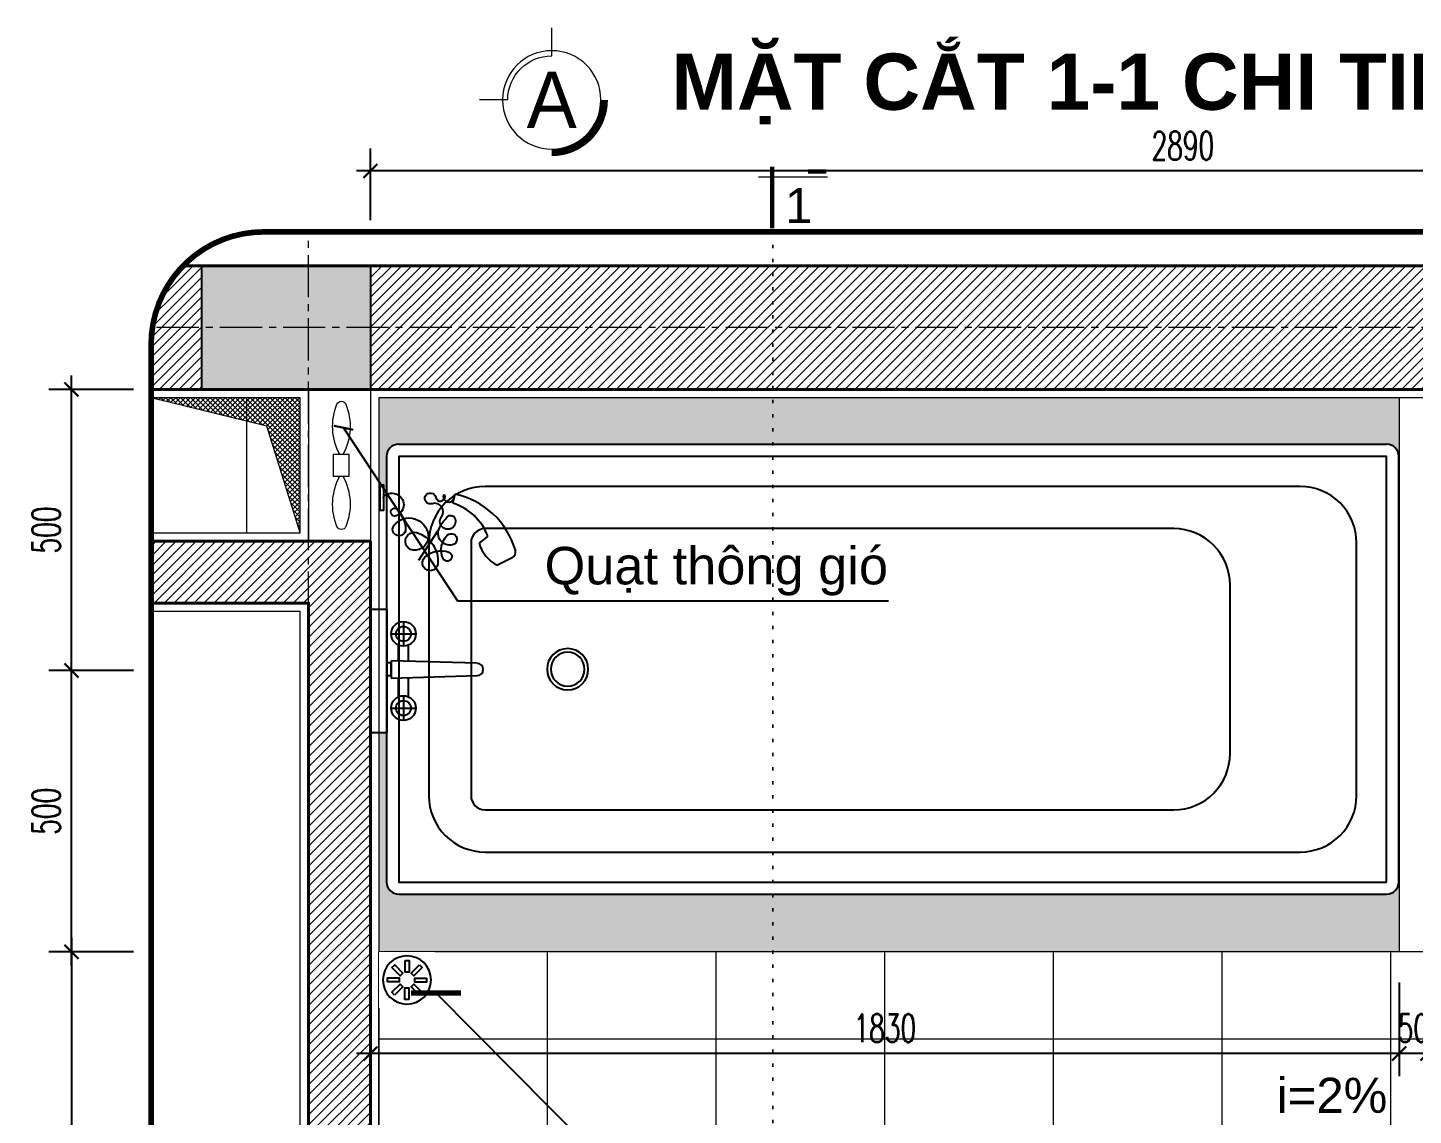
# Model space of a CAD drawing. Header units: millimetres. Extents: x -229618 to 2906, y -178063 to 96806.
# Drawn here: x -121683 to -119218, y -54685 to -52751 of the extents above; entities that cross this region are included whole.
import ezdxf
from ezdxf.enums import TextEntityAlignment as Align

# ---------------------------------------------------------------- set-up
doc = ezdxf.new("R2010")
doc.units = ezdxf.units.MM
doc.header["$LTSCALE"] = 200
doc.header["$MEASUREMENT"] = 0
doc.set_wipeout_variables(frame=1)
doc.header["$PDMODE"] = 3
doc.header["$PDSIZE"] = 50
for name, pattern in [('CENTER2', [1.125, 0.75, -0.125, 0.125, -0.125]), ('DASHED2', [0.375, 0.25, -0.125]), ('DOT2', [0.125, 0, -0.125]), ('HIDDEN2', [0.1875, 0.125, -0.0625])]:
    doc.linetypes.add(name, pattern=pattern)
doc.layers.get('0').update_dxf_attribs({"color": 95, "linetype": 'CONTINUOUS'})
doc.layers.get('DEFPOINTS').update_dxf_attribs({"linetype": 'CONTINUOUS'})
for name, color, linetype, lineweight in [('cat', 1, 'CONTINUOUS', 40), ('hatch', 250, 'CONTINUOUS', 5), ('KH cat', 2, 'HIDDEN2', 50), ('khuat', 8, 'DASHED2', 15), ('nho', 252, 'CONTINUOUS', 15), ('thay', 7, 'CONTINUOUS', 18), ('tim', 18, 'CENTER2', 9)]:
    doc.layers.add(name, color=color, linetype=linetype, lineweight=lineweight)
for name, color, linetype in [('COT', 2, 'CONTINUOUS'), ('CUA', 145, 'CONTINUOUS'), ('DIM', 251, 'CONTINUOUS'), ('NOITHAT', 99, 'CONTINUOUS'), ('TEXT', 33, 'CONTINUOUS'), ('VAT-LIEU', 251, 'CONTINUOUS')]:
    doc.layers.add(name, color=color, linetype=linetype)
doc.styles.add('Aria H B iso', font='Vharialb_0.ttf')
doc.styles.add('Aria H iso', font='Vharial_0.ttf')
doc.styles.add('Arial iso', font='vnarial_0.ttf')
doc.styles.add('dam', font='Vhavanb_0.ttf', dxfattribs={"width": 0.9, "height": 450})
doc.styles.add('NHO2', font='vncc-rms.shx', dxfattribs={"width": 0.65})
doc.styles.add('Scale', font='vnsimli.shx', dxfattribs={"width": 0.65, "bigfont": 'bigfont.shx'})
doc.dimstyles.new('Scale', dxfattribs={"dimscale": 75, "dimtxt": 2, "dimasz": 1, "dimexe": 1.6, "dimexo": 0, "dimgap": 0.8, "dimtad": 1, "dimdec": 0, "dimzin": 0, "dimdsep": 46, "dimtxsty": 'Scale', "dimblk": 'ARCHTICK', "dimcen": 0.1, "dimdle": 1, "dimclrd": 256, "dimclre": 256, "dimclrt": 3, "dimadec": 0, "dimazin": 0, "dimtfac": 1, "dimtdec": 0, "dimtix": 1, "dimtmove": 2, "dimatfit": 3, "dimldrblk": 'ARCHTICK', "dimfxl": 0, "dimtolj": 1, "dimtzin": 0, "dimarcsym": 0})

# ---------------------------------------------------------------- blocks, each defined once
blk = doc.blocks.new('*U871')
at = {"layer": 'thay', "ltscale": 600}
for p, q in [((0, -200), (0, 0)), ((313.2, -513.2), (513.2, -513.2))]:
    blk.add_line(p, q, dxfattribs=at)
at = {"layer": 'thay', "ltscale": 600, "const_width": 50}
blk.add_lwpolyline([(-375, -513.2, 0.414214), (0, -888.2, 0.414214)], format="xyb", dxfattribs=at)
at = {"layer": 'thay', "ltscale": 600}
blk.add_circle((0, -513.2), 350, dxfattribs=at)
blk.add_arc((0, -513.2), 313.2, 0, 90, dxfattribs=at)
at = {"layer": 'TEXT', "linetype": 'Continuous', "style": 'Aria H iso'}
blk.add_attdef('A', text='', height=350, dxfattribs=at).set_placement((0, -670.6), align=Align.CENTER)
blk = doc.blocks.new('A$C663E3045')
blk.add_wipeout([(0, 100), (100, 100), (100, 0), (0, 0)]).dxf.layer = 'NOITHAT'
at = {"layer": 'NOITHAT'}
for points in [[(27.8, 76.8), (23, 71.9), (37.6, 57.3), (42.5, 62.2)], [(53.3, 84.6), (46.4, 84.6), (46.4, 63.9), (53.3, 63.9)], [(76.8, 72.2), (71.9, 77), (57.3, 62.4), (62.2, 57.5)], [(15.4, 53.3), (15.4, 46.4), (36.1, 46.4), (36.1, 53.3)], [(84.6, 46.7), (84.6, 53.6), (63.9, 53.6), (63.9, 46.7)], [(23.2, 27.8), (28.1, 23), (42.7, 37.6), (37.8, 42.5)], [(46.7, 15.4), (53.6, 15.4), (53.6, 36.1), (46.7, 36.1)], [(72.2, 23.2), (77, 28.1), (62.4, 42.7), (57.5, 37.8)]]:
    blk.add_lwpolyline(points, close=True, dxfattribs=at)
at = {"layer": 'NOITHAT', "color": 8}
blk.add_circle((50, 50), 42.9, dxfattribs=at)
blk = doc.blocks.new('_ArchTick')
at = {"color": 0, "linetype": 'ByBlock', "const_width": 0.15}
blk.add_lwpolyline([(-0.5, -0.5), (0.5, 0.5)], dxfattribs=at)
blk = doc.blocks.new('*D1056')
at = {"layer": 'DEFPOINTS', "color": 0, "linetype": 'Continuous'}
for p in [(-121073.1, -54449.2), (-119243.2, -54449.2), (-121073.1, -54575.3)]:
    blk.add_point(p, dxfattribs=at)
at = {"layer": 'DIM', "linetype": 'Continuous', "lineweight": -2}
for p, q in [((-121073.1, -54449.2), (-121073.1, -54615.3)), ((-119243.2, -54449.2), (-119243.2, -54615.3)), ((-119218.2, -54575.3), (-121098.1, -54575.3))]:
    blk.add_line(p, q, dxfattribs=at)
at = {"layer": 'DIM', "linetype": 'Continuous', "lineweight": -2, "xscale": 25, "yscale": 25, "zscale": 25, "rotation": 180}
blk.add_blockref('_ArchTick', (-121073.1, -54575.3), dxfattribs=at)
at = {"layer": 'DIM', "linetype": 'Continuous', "lineweight": -2, "xscale": 25, "yscale": 25, "zscale": 25}
blk.add_blockref('_ArchTick', (-119243.2, -54575.3), dxfattribs=at)
at = {"layer": 'DIM', "color": 3, "linetype": 'Continuous', "insert": (-120158.2, -54530.3), "char_height": 50, "attachment_point": 5, "style": 'Scale'}
blk.add_mtext('\\A1;1830', dxfattribs=at)
blk = doc.blocks.new('*D1057')
at = {"layer": 'DEFPOINTS', "color": 0, "linetype": 'Continuous'}
for p in [(-121494.8, -54394.5), (-121604.9, -55179.5), (-121494.8, -55179.5)]:
    blk.add_point(p, dxfattribs=at)
at = {"layer": 'DIM', "linetype": 'Continuous', "lineweight": -2}
for p, q in [((-121604.9, -54369.5), (-121604.9, -55204.5)), ((-121494.8, -54394.5), (-121644.9, -54394.5)), ((-121494.8, -55179.5), (-121644.9, -55179.5))]:
    blk.add_line(p, q, dxfattribs=at)
at = {"layer": 'DIM', "linetype": 'Continuous', "lineweight": -2, "xscale": 25, "yscale": 25, "zscale": 25}
for p, rotation in [((-121604.9, -54394.5), 90), ((-121604.9, -55179.5), 270)]:
    blk.add_blockref('_ArchTick', p, dxfattribs=dict(at, rotation=rotation))
at = {"layer": 'DIM', "color": 3, "linetype": 'Continuous', "insert": (-121649.9, -54787), "char_height": 50, "attachment_point": 5, "rotation": 90, "style": 'Scale'}
blk.add_mtext('\\A1;785', dxfattribs=at)
blk = doc.blocks.new('*D1061')
at = {"layer": 'DEFPOINTS', "color": 0}
for p in [(-119193.2, -54449.2), (-118543.2, -54449.2), (-119193.2, -54575.3)]:
    blk.add_point(p, dxfattribs=at)
at = {"layer": 'DIM', "linetype": 'Continuous', "lineweight": -2}
for p, q in [((-119193.2, -54449.2), (-119193.2, -54615.3)), ((-118543.2, -54449.2), (-118543.2, -54615.3)), ((-118518.2, -54575.3), (-119218.2, -54575.3))]:
    blk.add_line(p, q, dxfattribs=at)
at = {"layer": 'DIM', "lineweight": -2, "xscale": 25, "yscale": 25, "zscale": 25, "rotation": 180}
blk.add_blockref('_ArchTick', (-119193.2, -54575.3), dxfattribs=at)
at = {"layer": 'DIM', "lineweight": -2, "xscale": 25, "yscale": 25, "zscale": 25}
blk.add_blockref('_ArchTick', (-118543.2, -54575.3), dxfattribs=at)
at = {"layer": 'DIM', "color": 3, "insert": (-118868.2, -54530.3), "char_height": 50, "attachment_point": 5, "style": 'Scale'}
blk.add_mtext('\\A1;650', dxfattribs=at)
blk = doc.blocks.new('*D1062')
at = {"layer": 'DEFPOINTS', "color": 0}
for p in [(-119243.2, -54449.2), (-119193.2, -54449.2), (-119243.2, -54575.3)]:
    blk.add_point(p, dxfattribs=at)
at = {"layer": 'DIM', "linetype": 'Continuous', "lineweight": -2}
for p, q in [((-119243.2, -54449.2), (-119243.2, -54615.3)), ((-119193.2, -54449.2), (-119193.2, -54615.3)), ((-119243.2, -54575.3), (-119268.2, -54575.3)), ((-119193.2, -54575.3), (-119243.2, -54575.3)), ((-119193.2, -54575.3), (-119168.2, -54575.3))]:
    blk.add_line(p, q, dxfattribs=at)
at = {"layer": 'DIM', "lineweight": -2, "xscale": 25, "yscale": 25, "zscale": 25}
blk.add_blockref('_ArchTick', (-119243.2, -54575.3), dxfattribs=at)
at = {"layer": 'DIM', "lineweight": -2, "xscale": 25, "yscale": 25, "zscale": 25, "rotation": 180}
blk.add_blockref('_ArchTick', (-119193.2, -54575.3), dxfattribs=at)
at = {"layer": 'DIM', "color": 3, "insert": (-119218.2, -54530.3), "char_height": 50, "attachment_point": 5, "style": 'Scale'}
blk.add_mtext('\\A1;50', dxfattribs=at)
blk = doc.blocks.new('*D1063')
at = {"layer": 'DEFPOINTS', "color": 0}
for p in [(-121604.9, -53894.4), (-121494.8, -53894.4), (-121494.8, -54394.5)]:
    blk.add_point(p, dxfattribs=at)
at = {"layer": 'DIM', "linetype": 'Continuous', "lineweight": -2}
for p, q in [((-121604.9, -54419.5), (-121604.9, -53869.4)), ((-121494.8, -53894.4), (-121644.9, -53894.4)), ((-121494.8, -54394.5), (-121644.9, -54394.5))]:
    blk.add_line(p, q, dxfattribs=at)
at = {"layer": 'DIM', "lineweight": -2, "xscale": 25, "yscale": 25, "zscale": 25}
for p, rotation in [((-121604.9, -53894.4), 90), ((-121604.9, -54394.5), 270)]:
    blk.add_blockref('_ArchTick', p, dxfattribs=dict(at, rotation=rotation))
at = {"layer": 'DIM', "color": 3, "insert": (-121649.9, -54144.4), "char_height": 50, "attachment_point": 5, "rotation": 90, "style": 'Scale'}
blk.add_mtext('\\A1;500', dxfattribs=at)
blk = doc.blocks.new('*D1064')
at = {"layer": 'DEFPOINTS', "color": 0}
for p in [(-121604.9, -53394.5), (-121494.8, -53394.5), (-121494.8, -53894.4)]:
    blk.add_point(p, dxfattribs=at)
at = {"layer": 'DIM', "linetype": 'Continuous', "lineweight": -2}
for p, q in [((-121604.9, -53919.4), (-121604.9, -53369.5)), ((-121494.8, -53394.5), (-121644.9, -53394.5)), ((-121494.8, -53894.4), (-121644.9, -53894.4))]:
    blk.add_line(p, q, dxfattribs=at)
at = {"layer": 'DIM', "lineweight": -2, "xscale": 25, "yscale": 25, "zscale": 25}
for p, rotation in [((-121604.9, -53394.5), 90), ((-121604.9, -53894.4), 270)]:
    blk.add_blockref('_ArchTick', p, dxfattribs=dict(at, rotation=rotation))
at = {"layer": 'DIM', "color": 3, "insert": (-121649.9, -53644.4), "char_height": 50, "attachment_point": 5, "rotation": 90, "style": 'Scale'}
blk.add_mtext('\\A1;500', dxfattribs=at)
blk = doc.blocks.new('*D1065')
at = {"layer": 'DEFPOINTS', "color": 0}
for p in [(-121073.1, -53006.1), (-121073.1, -53093.6), (-118183.1, -53093.6)]:
    blk.add_point(p, dxfattribs=at)
at = {"layer": 'DIM', "lineweight": -2}
for p, q in [((-121073.1, -53093.6), (-121073.1, -52966.1)), ((-118183.1, -53093.6), (-118183.1, -52966.1)), ((-118158.1, -53006.1), (-121098.1, -53006.1))]:
    blk.add_line(p, q, dxfattribs=at)
at = {"layer": 'DIM', "lineweight": -2, "xscale": 25, "yscale": 25, "zscale": 25, "rotation": 180}
blk.add_blockref('_ArchTick', (-121073.1, -53006.1), dxfattribs=at)
at = {"layer": 'DIM', "lineweight": -2, "xscale": 25, "yscale": 25, "zscale": 25}
blk.add_blockref('_ArchTick', (-118183.1, -53006.1), dxfattribs=at)
at = {"layer": 'DIM', "color": 3, "insert": (-119628.1, -52961.1), "char_height": 50, "attachment_point": 5, "style": 'Scale'}
blk.add_mtext('\\A1;2890', dxfattribs=at)
blk = doc.blocks.new('cactd')
at = {"layer": 'thay', "ltscale": 600}
blk.add_line((-9972, -9225), (2458, -9225), dxfattribs=at)
at = {"layer": 'thay', "ltscale": 600, "const_width": 762}
for points in [[(0, 0), (0, -11114)], [(-9771, -10263), (-6486, -10263)]]:
    blk.add_lwpolyline(points, dxfattribs=at)
at = {"layer": 'TEXT', "style": 'Aria H iso'}
blk.add_attdef('1', text='', height=6350, dxfattribs=at).set_placement((-4149, -4127), align=Align.MIDDLE_CENTER)
blk = doc.blocks.new('bt13')
at = {"layer": 'NOITHAT'}
for p, q in [((50.4, 403.1), (1807.3, 403.1)), ((28.9, -375.3), (28.9, 381.6)), ((1828.9, -375.3), (1828.9, 381.6)), ((146.6, 298.2), (150.5, 314.4)), ((86.2, 196.8), (120, 249.1)), ((208.8, 240), (193.4, 227.5)), ((252, 201.3), (226.2, 188.1)), ((58.7, 88), (58.7, 44)), ((36.7, 66), (80.7, 66)), ((49.9, 17.6), (49.9, 45.8)), ((67.5, 16.9), (67.5, 45.8)), ((189.6, 13.7), (36.7, 18.1)), ((36.7, 18.1), (36.7, -12.6)), ((36.7, -12.6), (189.6, -8.2)), ((49.9, -45.8), (49.9, -12.1)), ((67.5, -45.8), (67.5, -11.5)), ((58.7, -44), (58.7, -88)), ((36.7, -66), (80.7, -66)), ((50.4, -396.9), (1807.3, -396.9))]:
    blk.add_line(p, q, dxfattribs=at)
for points in [[(16.4, 330.5), (16.4, 285.9), (23.9, 285.9), (23.9, 330.5)], [(0, -110), (0, 110), (28.9, 110), (28.9, -110)], [(28.9, 14.4), (28.9, -8.2), (36.7, -8.2), (36.7, 14.4)]]:
    blk.add_lwpolyline(points, close=True, dxfattribs=at)
blk.add_lwpolyline([(22.3, 308.7, -1.296082), (45.7, 275.9, -1.917127), (48.6, 287.2, -0.167053), (62.6, 252.5, -1.448302), (42, 259.1, -0.673139), (102.9, 241.3, -0.486099), (75.7, 215.1, -1.074451), (82.3, 246, -0.361514), (119.8, 190.7, -1.428906), (96.4, 201.9, -0.287584), (139.5, 211.3, -1.502211), (129.2, 200.1, -0.316107), (136.7, 241.3, -1.315856), (146, 224.4, -0.643473), (122.6, 254.4, -0.070392), (136.7, 274.1, -0.515207), (149.8, 272.2, -1.801469), (126.3, 274.1, 0.730196), (109.5, 297.5, -2.626927), (116, 308.7, 0.91518), (132.9, 310.6, 0.978175), (129.2, 310.6, 0.823089), (148.6, 306.3)], format="xyb", dxfattribs=at)
for centre, radius in [((58.7, 66), 22), ((58.7, 66), 13.2), ((58.7, -66), 22), ((58.7, -66), 13.2)]:
    blk.add_circle(centre, radius, dxfattribs=at)
for centre, radius, start, end in [((50.4, 381.6), 21.6, 90, 180), ((1807.3, 381.6), 21.6, 0, 90), ((116.8, 204.1), 98.8, 21.3285, 72.4278), ((120.5, 174.6), 143, 16.3177, 77.8898), ((251.2, 242.3), 59.7, 194.4065, 245.2427), ((246.8, 211.6), 11.5, 297.0942, 16.3177), ((350.8, 3.1), 36.7, 0, 180), ((350.8, 3.1), 30.2, 0, 180), ((189.6, 2.7), 10.9, 270, 90), ((350.8, 3.1), 36.7, 180, 0), ((350.8, 3.1), 30.2, 180, 0), ((50.4, -375.3), 21.6, 179.9995, 270), ((1807.3, -375.3), 21.6, 270, 0)]:
    blk.add_arc(centre, radius, start, end, dxfattribs=at)
at = {"layer": 'VAT-LIEU', "linetype": 'Continuous'}
blk.add_lwpolyline([(1807.3, -375.3), (1807.3, 381.6), (50.4, 381.6), (50.4, -375.3)], close=True, dxfattribs=at)
for points in [[(1753.9, -221.9), (1753.9, 228.1, 0.414214), (1653.9, 328.1), (203.9, 328.1, 0.414214), (103.9, 228.1), (103.9, -221.9, 0.414214), (203.9, -321.9), (1653.9, -321.9, 0.414214)], [(1528.9, -146.9), (1528.9, 153.1, 0.414214), (1428.9, 253.1), (203.9, 253.1, 0.414214), (178.9, 228.1), (178.9, -221.9, 0.414214), (203.9, -246.9), (1428.9, -246.9, 0.414214)]]:
    blk.add_lwpolyline(points, format="xyb", close=True, dxfattribs=at)
blk = doc.blocks.new('quatthongjo')
at = {"layer": 'nho'}
blk.add_lwpolyline([(-19.4, 0), (19.4, 0), (19.4, -28.5), (-19.4, -28.5)], close=True, dxfattribs=at)
for centre, radius, start, end in [((-69.4, -103.3), 104.4, 61.4094, 112.1559), ((69.4, -103.3), 104.4, 67.8441, 118.5906), ((-105.6, -14.5), 8.45, 112.1559, 247.8441), ((-69.4, 74.4), 104.4, 247.8441, 298.5906), ((69.4, 74.4), 104.4, 241.4094, 292.1559), ((105.6, -14.5), 8.45, 292.1559, 67.8441)]:
    blk.add_arc(centre, radius, start, end, dxfattribs=at)

msp = doc.modelspace()

# ---------------------------------------------------------------- hatches: boundary and pattern name
at = {"layer": 'hatch', "linetype": 'Continuous'}
h = msp.add_hatch(dxfattribs=at)
h.set_pattern_fill('ANSI31', color=256, scale=100, style=0)
h.set_pattern_definition([(45, (-285883.295, -7199.217), (-8.8388348, 8.8388348), [])])
h.paths.add_polyline_path([(-121293.1, -55764.5), (-121183.1, -55764.5), (-121183.1, -53774.5), (-121463.2, -53774.5), (-121463.2, -53664.5), (-121073.1, -53664.5), (-121073.1, -55764.5), (-118893.1, -55764.5), (-118893.1, -55874.5), (-121293.1, -55874.5)])
h.paths.add_polyline_path([(-118183.1, -53394.5), (-118073.1, -53394.5), (-118073.1, -54824.5), (-118183.1, -54824.5)])
h.paths.add_polyline_path([(-118593.1, -53174.5), (-117890.9, -53174.5), (-117890.9, -53394.5), (-118593.1, -53394.5)])
h.paths.add_polyline_path([(-121463.2, -53284.5), (-121373.1, -53284.5), (-121373.1, -53394.5), (-121463.2, -53394.5)])
h.paths.add_polyline_path([(-118673.1, -55764.5), (-118183.1, -55764.5), (-118183.1, -55574.5), (-118073.1, -55574.5), (-118073.1, -55874.5), (-118673.1, -55874.5)])
h.paths.add_polyline_path([(-118893.1, -55874.5), (-118783.1, -55874.5), (-118783.1, -55930.5), (-118893.1, -55930.5)])
h.paths.add_polyline_path([(-118893.1, -53394.5), (-121073.1, -53394.5), (-121073.1, -53174.5), (-118893.1, -53174.5)])
edge = h.paths.add_edge_path()
edge.add_arc((-121263.2, -53314.4), 200, 495.5936, 531.388, ccw=False)
edge.add_line((-121406.1, -53174.5), (-121373.1, -53174.5))
edge.add_line((-121373.1, -53174.5), (-121373.1, -53284.5))
edge.add_line((-121373.1, -53284.5), (-121461, -53284.5))
h = msp.add_hatch(dxfattribs=at)
h.set_pattern_fill('BT', color=256, scale=100, style=0)
h.set_pattern_definition([(0, (83.29, 12.83), (0, 100), [0, -100]), (0, (12.65, 56.06), (0, 100), [0, -100]), (0, (15.78, 38.46), (0, 100), [0, -100]), (0, (51, 46.67), (0, 100), [0, -100]), (0, (32.02, 75.43), (0, 100), [0, -100]), (0, (26.93, 62.72), (0, 100), [0, -100]), (0, (35.94, 84.04), (0, 100), [0, -100]), (0, (22.04, 92.45), (0, 100), [0, -100]), (0, (41.22, 70.54), (0, 100), [0, -100]), (0, (9.13, 70.93), (0, 100), [0, -100]), (0, (73.12, 71.32), (0, 100), [0, -100]), (0, (87.6, 74.06), (0, 100), [0, -100]), (0, (80.16, 63.89), (0, 100), [0, -100]), (0, (82.32, 50.2), (0, 100), [0, -100]), (0, (56.29, 62.13), (0, 100), [0, -100]), (0, (55.51, 34.55), (0, 100), [0, -100]), (0, (55.51, 25.94), (0, 100), [0, -100]), (0, (8.15, 23.98), (0, 100), [0, -100]), (0, (47.68, 35.72), (0, 100), [0, -100]), (0, (48.07, 2.46), (0, 100), [0, -100]), (0, (37.31, 23.79), (0, 100), [0, -100]), (0, (38.09, 14), (0, 100), [0, -100]), (0, (25.17, 6.77), (0, 100), [0, -100]), (0, (31.83, 20.07), (0, 100), [0, -100]), (0, (27.13, 24.18), (0, 100), [0, -100]), (45, (79.99, 21.105), (0, 100.00003), [8, -133.4214]), (135, (85.65, 26.76), (-100.00003, 0), [8, -133.4214]), (270, (79.99, 32.42), (100, -2e-14), [11.3137, -88.6863]), (180, (76.52, 22.38), (-1e-14, -100), [12, -88]), (270, (64.52, 22.38), (100, -2e-14), [12, -88]), (45, (64.52, 10.38), (0, 100.00003), [16.9706, -124.4508]), (90, (39.51, 29.29), (-100, 6e-15), [16.8, -83.2]), (180, (39.51, 46.09), (-1e-14, -100), [16.8, -83.2]), (315, (22.714, 46.095), (100.00003, -2e-14), [23.7588, -117.6626]), (135, (25.28, 11.31), (-100.00003, 0), [7, -134.4214]), (225, (20.33, 16.26), (-1e-14, -100.00003), [7, -134.4214]), (0, (15.38, 11.31), (0, 100), [9.8995, -90.1005]), (0, (61.83, 78.92), (0, 100), [13.75, -86.25]), (90, (75.58, 78.92), (-100, 6e-15), [13.75, -86.25]), (225, (75.584, 92.67), (-1e-14, -100.00003), [19.4454, -121.9759]), (270, (50.27, 80.91), (100, -2e-14), [12.5, -87.5]), (0, (50.27, 68.41), (0, 100), [12.5, -87.5]), (135, (62.77, 68.41), (-100.00003, 0), [17.6777, -123.7437]), (45, (56.63, 84.76), (0, 100.00003), [8.5, -132.9214]), (135, (62.64, 90.77), (-100.00003, 0), [8.5, -132.9214]), (270, (56.63, 96.78), (100, -2e-14), [12.0208, -87.9792]), (135, (17.366, 77.56), (-100.00003, 0), [14.1421, -127.2792]), (0, (7.37, 77.56), (0, 100), [10, -90]), (270, (7.37, 87.56), (100, -2e-14), [10, -90]), (45, (0, 0), (-49.497475, 49.497475), []), (45, (35, 0), (-49.497475, 49.497475), [])])
h.paths.add_polyline_path([(-118673.1, -55874.5), (-118893.1, -55874.5), (-118893.1, -55574.5), (-118673.1, -55574.5)])
h.paths.add_polyline_path([(-121373.1, -53394.5), (-121373.1, -53174.5), (-121073.1, -53174.5), (-121073.1, -53394.5)])
h.paths.add_polyline_path([(-118593.1, -53174.5), (-118593.1, -53394.5), (-118893.1, -53394.5), (-118893.1, -53174.5)])
at = {"layer": 'hatch'}
h = msp.add_hatch(dxfattribs=at)
h.set_pattern_fill('ANSI37', color=256, scale=50, style=0)
h.set_pattern_definition([(135, (-207903.2724, 17235.306), (4.41941738, 4.41941738), []), (45, (-207903.2724, 17235.306), (4.41941738, -4.41941738), [])])
h.paths.add_polyline_path([(-121293.1, -53409.5), (-121198.1, -53409.5), (-121198.1, -53649.5), (-121257.4, -53459.8), (-121293.1, -53451.1)])
h.paths.add_polyline_path([(-121463.2, -53409.5), (-121293.1, -53409.5), (-121293.1, -53451.1)])
at = {"layer": 'hatch', "linetype": 'Continuous'}
h = msp.add_hatch(dxfattribs=at)
h.set_pattern_fill('_USER', color=256, scale=300, style=0, double=1, pattern_type=0)
h.set_pattern_definition([(180, (-121058.13, -55749.5), (0, 300), []), (90, (-121058.13, -55749.5), (300, 2e-14), [])])
h.paths.add_polyline_path([(-118198.1, -54394.5), (-118198.1, -55749.5), (-118658.1, -55749.5), (-118658.1, -55559.5), (-118908.1, -55559.5), (-118908.1, -55749.5), (-121058.1, -55749.5), (-121058.1, -54394.5)])
h.paths.add_polyline_path([(-118198.1, -54394.5), (-119193.2, -54394.5), (-119193.2, -53409.5), (-118198.1, -53409.5)])
at = {"layer": 'hatch'}
h = msp.add_hatch(dxfattribs=at)
h.set_pattern_fill('CATTHO', color=256, scale=20, style=0)
h.set_pattern_definition([(142.5, (-207903.272, 17235.306), (1.259867, 38.536475), [6, -30.4, 0, -34, 0, -32.5]), (172.5, (-207903.27, 17235.306), (-35.395534, 56.442921), [6, -16.4, 0, -27.4, 0, -10.5]), (212.5, (-207878.672, 17235.306), (-62.282837, 0.113181), [6, -10, 0, -36, 0, -47]), (222.5, (-207878.67, 17235.306), (-60.122532, 17.553511), [6, -5, 0, -23.6, 0, -27])])
h.paths.add_polyline_path([(-120358.6, -53409.5), (-119243.2, -53409.5), (-119243.2, -54394.5), (-120358.6, -54394.5), (-120358.6, -54292), (-119265.8, -54292, 0.414214), (-119244.2, -54270.4), (-119244.2, -53513.6, 0.414214), (-119265.8, -53492), (-120358.6, -53492)])
h.paths.add_polyline_path([(-121058.1, -53409.5), (-120358.6, -53409.5), (-120358.6, -53492), (-121022.7, -53492, 0.414214), (-121044.2, -53513.6), (-121044.2, -53581.2, 0.07451), (-121049.3, -53584.7), (-121049.3, -53564.6), (-121058.1, -53564.6)])
h.paths.add_polyline_path([(-121058.1, -54005.1), (-121044.2, -54005.1), (-121044.2, -54270.4, 0.414214), (-121022.7, -54292), (-120358.6, -54292), (-120358.6, -54394.5), (-121058.1, -54394.5)])

# ---------------------------------------------------------------- linework, layer by layer
at = {"layer": 'cat', "linetype": 'Continuous'}
for points in [[(-121406.1, -53174.5), (-117890.9, -53174.5)], [(-118183.1, -53394.5), (-121463.2, -53394.5)], [(-121463.2, -53664.5), (-121073.1, -53664.5), (-121073.1, -55764.5), (-118893.1, -55764.5)], [(-118893.1, -55874.5), (-121293.1, -55874.5), (-121293.1, -55764.5), (-121183.1, -55764.5), (-121183.1, -53774.5), (-121463.2, -53774.5)]]:
    msp.add_lwpolyline(points, dxfattribs=at)
at = {"layer": 'COT', "linetype": 'Continuous'}
msp.add_lwpolyline([(-121073.1, -53394.5), (-121373.1, -53394.5), (-121373.1, -53174.5), (-121073.1, -53174.5)], close=True, dxfattribs=at)
at = {"layer": 'hatch', "linetype": 'Continuous'}
for points in [[(-121463.2, -53649.5), (-121198.1, -53649.5), (-121198.1, -53409.5), (-121463.2, -53409.5)], [(-117890.9, -53409.5), (-118058.1, -53409.5), (-118058.1, -54824.5), (-118198.1, -54824.5), (-118198.1, -53409.5), (-121058.1, -53409.5), (-121058.1, -55749.5), (-118908.1, -55749.5)], [(-118908.1, -55930.5), (-118908.1, -55889.5), (-121308.1, -55889.5), (-121308.1, -55749.5), (-121198.1, -55749.5), (-121198.1, -53789.5), (-121463.2, -53789.5)]]:
    msp.add_lwpolyline(points, dxfattribs=at)
at = {"layer": 'hatch'}
msp.add_lwpolyline([(-121198.1, -53649.5), (-121257.4, -53459.8), (-121463.2, -53409.5)], dxfattribs=at)
at = {"layer": 'KH cat', "linetype": 'DOT2'}
msp.add_line((-120357.2, -55951.3), (-120357.2, -53025), dxfattribs=at)
at = {"layer": 'khuat', "color": 5, "const_width": 10}
msp.add_lwpolyline([(-117890.9, -53114.4), (-121263.2, -53114.4, 0.414214), (-121463.2, -53314.4), (-121463.2, -55930.5), (-118090.9, -55930.5, 0.414214), (-117890.9, -55730.5)], format="xyb", close=True, dxfattribs=at)
at = {"layer": 'thay'}
for p, q in [((-121183.1, -53394.5), (-121183.1, -53664.5)), ((-121073.1, -53394.5), (-121073.1, -53664.5))]:
    msp.add_line(p, q, dxfattribs=at)
at = {"layer": 'thay', "linetype": 'Continuous'}
for p, q in [((-121293.1, -53649.5), (-121293.1, -53409.5)), ((-119243.2, -53409.5), (-119243.2, -54394.5)), ((-118198.1, -54394.5), (-121058.1, -54394.5))]:
    msp.add_line(p, q, dxfattribs=at)
at = {"layer": 'tim', "ltscale": 0.5}
for p, q in [((-121183.1, -55930.5), (-121183.1, -53114.4)), ((-117890.9, -53284.5), (-121463.2, -53284.5))]:
    msp.add_line(p, q, dxfattribs=at)

# ---------------------------------------------------------------- block references
at = {"layer": 'CUA'}
ref = msp.add_blockref('cactd', (-120358.6, -53107.9), dxfattribs=dict(at, xscale=0.009842519648373127, yscale=0.009842519619269297, zscale=0.009842519675196733, rotation=180))
ref.add_attrib('1', '1', dxfattribs={"layer": 'TEXT', "height": 62.5, "style": 'Aria H iso'}).set_placement((-120311.3, -53067.6), align=Align.MIDDLE_CENTER)
at = {"layer": 'DIM', "xscale": -0.25, "yscale": 0.25, "zscale": 0.25}
msp.add_blockref('*U871', (-120750.7, -52751.4), dxfattribs=at)
at = {"layer": 'DIM', "xscale": -1, "rotation": 90}
msp.add_blockref('quatthongjo', (-121139.3, -53529.5), dxfattribs=at)
at = {"layer": 'NOITHAT'}
msp.add_blockref('bt13', (-121073.1, -53895.1), dxfattribs=at)

# ---------------------------------------------------------------- texts
at = {"layer": 'TEXT', "style": 'Aria H B iso'}
msp.add_text('mÆt c¾t 1-1 chi tiÕt wc 02', height=100, dxfattribs=at).set_placement((-119559.9, -52897.3), align=Align.CENTER)
at = {"layer": 'TEXT', "linetype": 'Continuous', "style": 'dam'}
msp.add_text('a', height=100, dxfattribs=at).set_placement((-120750.7, -52879.7), align=Align.MIDDLE)
at = {"layer": 'TEXT', "style": 'Arial iso'}
for s, height, p in [('Qu¹t th«ng giã', 66.667, (-120763.4, -53741.1)), ('i=2%%%', 62.5, (-119461, -54680.8))]:
    msp.add_text(s, height=height, dxfattribs=at).set_placement(p)

# ---------------------------------------------------------------- dimensions: what is measured, and where the dimension line sits
at = {"layer": 'DIM'}
for base, p1, p2, angle, override, picture, middle in [((-121073.1, -53006.1), (-118183.1, -53093.6), (-121073.1, -53093.6), 180, {"dimscale": 25}, '*D1065', (-119628.1, -52961.1)), ((-121604.9, -53394.5), (-121494.8, -53894.4), (-121494.8, -53394.5), 90, {"dimscale": 25, "dimfxl": 70}, '*D1064', (-121649.9, -53644.4)), ((-121604.9, -53894.4), (-121494.8, -54394.5), (-121494.8, -53894.4), 90, {"dimscale": 25, "dimfxl": 70}, '*D1063', (-121649.9, -54144.4)), ((-119243.2, -54575.3), (-119193.2, -54449.2), (-119243.2, -54449.2), 180, {"dimscale": 25, "dimfxl": 70}, '*D1062', (-119218.2, -54530.3)), ((-119193.2, -54575.3), (-118543.2, -54449.2), (-119193.2, -54449.2), 180, {"dimscale": 25, "dimfxl": 70}, '*D1061', (-118868.2, -54530.3))]:
    dim = msp.add_linear_dim(base=base, p1=p1, p2=p2, angle=angle, dimstyle='Scale', override=override, dxfattribs=at)
    dim.commit()
    dim.dimension.update_dxf_attribs({"geometry": picture, "text_midpoint": middle})
at = {"layer": 'DIM', "linetype": 'Continuous'}
dim = msp.add_linear_dim(base=(-121604.9, -55179.5), p1=(-121494.8, -54394.5), p2=(-121494.8, -55179.5), angle=90, dimstyle='Scale', override={"dimscale": 25, "dimfxl": 70}, dxfattribs=at)
dim.commit()
dim.dimension.update_dxf_attribs({"geometry": '*D1057', "text_midpoint": (-121649.9, -54787)})

# ---------------------------------------------------------------- leaders
at = {"layer": 'DIM', "ltscale": 2.5}
msp.add_leader([(-121121.1, -53462.6), (-120918.3, -53770.2), (-120151.8, -53770.2)], dimstyle='Scale', override={"dimscale": 25, "dimtxt": 1.8, "dimtad": 0, "dimtxsty": 'NHO2', "dimclre": 250}, dxfattribs=at)

# ---------------------------------------------------------------- next in the draw order: block references
at = {"layer": 'DIM', "linetype": 'Continuous', "xscale": -1}
msp.add_blockref('A$C663E3045', (-120958.1, -54494.5), dxfattribs=at)

# ---------------------------------------------------------------- next in the draw order: dimensions: what is measured, and where the dimension line sits
at = {"layer": 'DIM', "linetype": 'Continuous'}
dim = msp.add_linear_dim(base=(-121073.1, -54575.3), p1=(-119243.2, -54449.2), p2=(-121073.1, -54449.2), angle=180, dimstyle='Scale', override={"dimscale": 25, "dimfxl": 70}, dxfattribs=at)
dim.commit()
dim.dimension.update_dxf_attribs({"geometry": '*D1056', "text_midpoint": (-120158.2, -54530.3)})

# ---------------------------------------------------------------- next in the draw order: leaders
at = {"layer": 'DIM'}
msp.add_leader([(-120956.5, -54467.7), (-120641.4, -54785.1), (-119896, -54785.1)], dimstyle='Scale', override={"dimscale": 25, "dimasz": 2.5, "dimfxl": 90}, dxfattribs=at)

doc.saveas('drawing.dxf')
